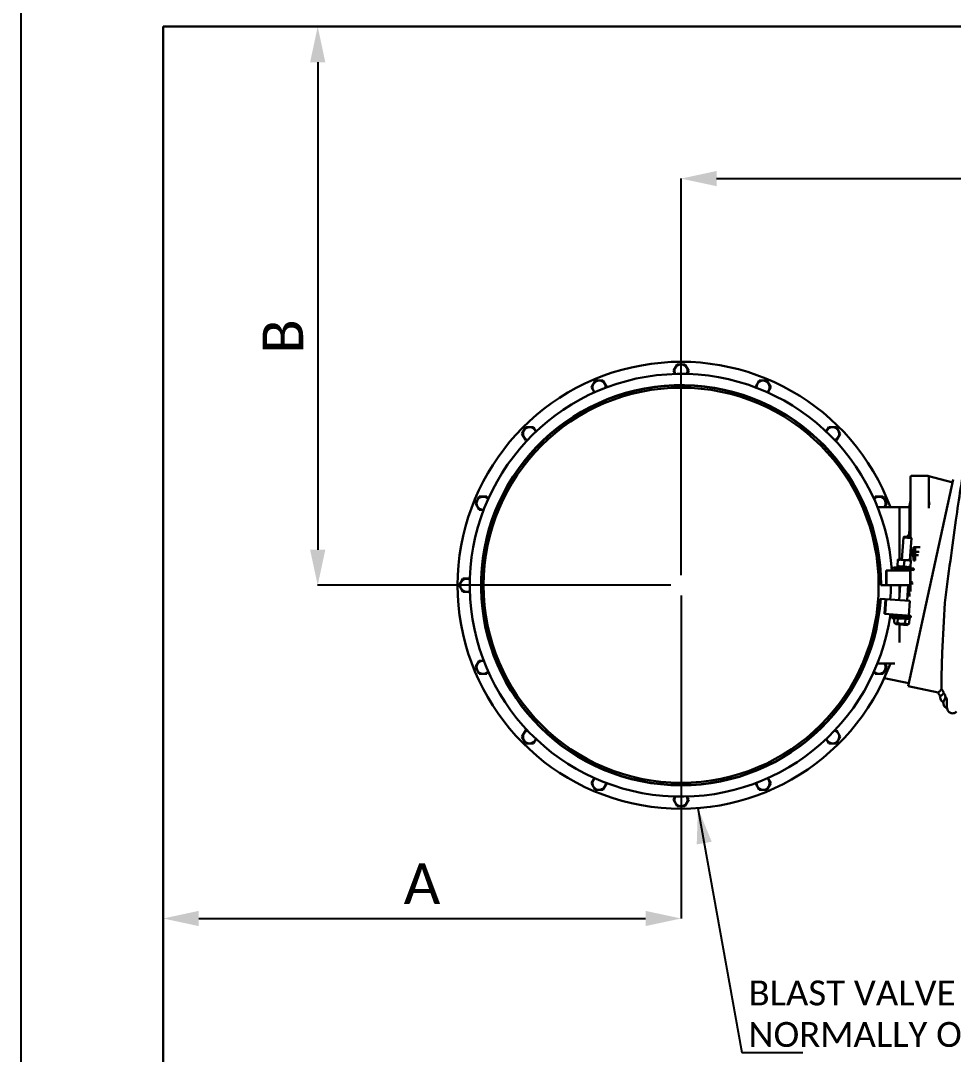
# Model space of a CAD drawing. Header units: millimetres. Extents: x 13935 to 21534, y -198 to 9202.
# Drawn here: x 13935 to 14854, y 7667 to 8684 of the extents above; entities that cross this region are included whole.
import ezdxf

# ---------------------------------------------------------------- set-up
doc = ezdxf.new("R2010")
doc.units = ezdxf.units.MM
doc.header["$LTSCALE"] = 326.7
doc.header["$PDMODE"] = 3
doc.header["$PDSIZE"] = 8
doc.layers.get('0').update_dxf_attribs({"linetype": 'CONTINUOUS'})
doc.layers.get('Defpoints').update_dxf_attribs({"linetype": 'CONTINUOUS'})
doc.styles.get("Standard").update_dxf_attribs({"font": 'calibri.ttf'})
doc.dimstyles.new('DIMSTYLE_1', dxfattribs={"dimtxt": 40, "dimasz": 35, "dimexe": 0.08, "dimexo": 1, "dimgap": 1, "dimtad": 1, "dimdsep": 46, "dimtxsty": 'Standard', "dimblk": '_FILLED', "dimblk1": '_FILLED', "dimblk2": '_FILLED', "dimcen": 0.09, "dimazin": 2, "dimtp": 0.01, "dimtm": 0.01, "dimtfac": 1, "dimtofl": 0, "dimtmove": 0, "dimatfit": 3, "dimldrblk": '_FILLED', "dimfxl": 1, "dimtolj": 1, "dimarcsym": 0})
doc.dimstyles.get("Standard").update_dxf_attribs({"dimtxt": 35, "dimasz": 35, "dimexe": 0.08, "dimexo": 1, "dimtad": 1, "dimdsep": 46, "dimtxsty": 'Standard', "dimblk": '_FILLED', "dimblk1": '_FILLED', "dimblk2": '_FILLED', "dimcen": 0.09, "dimazin": 2, "dimtol": 1, "dimtp": 0.01, "dimtm": 0.01, "dimtfac": 1, "dimtofl": 0, "dimtmove": 0, "dimatfit": 3, "dimldrblk": '_FILLED', "dimfxl": 1, "dimtolj": 1, "dimarcsym": 0})

# ---------------------------------------------------------------- blocks, each defined once
blk = doc.blocks.new('_FILLED')
at = {"color": 0, "linetype": 'ByBlock'}
blk.add_solid([(0, 0), (-1, 0.214), (-1, -0.214)], dxfattribs=at)
blk = doc.blocks.new('*D2232')
at = {"color": 0, "linetype": 'Continuous', "lineweight": -2}
for p, q in [((14075.7, 8677.3), (14075.7, 7800.2)), ((14585.7, 8118.3), (14585.7, 7800.2)), ((14110.7, 7800.3), (14550.7, 7800.3))]:
    blk.add_line(p, q, dxfattribs=at)
at = {"layer": 'Defpoints', "color": 0}
for p in [(14075.7, 8678.3), (14585.7, 8119.3), (14585.7, 7800.3)]:
    blk.add_point(p, dxfattribs=at)
at = {"color": 0, "linetype": 'ByBlock', "lineweight": -2, "xscale": 35, "yscale": 35, "zscale": 35, "rotation": 180}
blk.add_blockref('_FILLED', (14075.7, 7800.3), dxfattribs=at)
at = {"color": 0, "linetype": 'ByBlock', "lineweight": -2, "xscale": 35, "yscale": 35, "zscale": 35}
blk.add_blockref('_FILLED', (14585.7, 7800.3), dxfattribs=at)
at = {"color": 0, "lineweight": 30, "insert": (14330.6, 7854.6), "char_height": 40, "attachment_point": 2, "line_spacing_factor": 0.9}
blk.add_mtext('\\A1;A', dxfattribs=at)
blk = doc.blocks.new('*D2233')
at = {"color": 0, "linetype": 'Continuous', "lineweight": -2}
for p, q in [((14076.7, 8678.3), (14228, 8678.3)), ((14227.9, 8643.3), (14227.9, 8163.3)), ((14575.7, 8128.3), (14227.8, 8128.3))]:
    blk.add_line(p, q, dxfattribs=at)
at = {"layer": 'Defpoints', "color": 0}
for p in [(14075.7, 8678.3), (14227.9, 8128.3), (14576.7, 8128.3)]:
    blk.add_point(p, dxfattribs=at)
at = {"color": 0, "linetype": 'ByBlock', "lineweight": -2, "xscale": 35, "yscale": 35, "zscale": 35}
for p, rotation in [((14227.9, 8678.3), 90), ((14227.9, 8128.3), 270)]:
    blk.add_blockref('_FILLED', p, dxfattribs=dict(at, rotation=rotation))
at = {"color": 0, "lineweight": 30, "insert": (14173.6, 8373.3), "char_height": 40, "attachment_point": 2, "rotation": 90, "line_spacing_factor": 0.9}
blk.add_mtext('\\A1;B', dxfattribs=at)
blk = doc.blocks.new('*D2237')
at = {"color": 0, "linetype": 'Continuous', "lineweight": -2}
for p, q in [((14585.7, 8138.3), (14585.7, 8528.8)), ((14620.7, 8528.7), (16091, 8528.7)), ((16126, 8125.4), (16126, 8528.8))]:
    blk.add_line(p, q, dxfattribs=at)
at = {"layer": 'Defpoints', "color": 0}
for p in [(16126, 8528.7), (14585.7, 8137.3), (16126, 8124.4)]:
    blk.add_point(p, dxfattribs=at)
at = {"color": 0, "linetype": 'ByBlock', "lineweight": -2, "xscale": 35, "yscale": 35, "zscale": 35, "rotation": 180}
blk.add_blockref('_FILLED', (14585.7, 8528.7), dxfattribs=at)
at = {"color": 0, "linetype": 'ByBlock', "lineweight": -2, "xscale": 35, "yscale": 35, "zscale": 35}
blk.add_blockref('_FILLED', (16126, 8528.7), dxfattribs=at)
at = {"color": 0, "lineweight": 30, "insert": (15337.6, 8583), "char_height": 40, "attachment_point": 2, "line_spacing_factor": 0.9}
blk.add_mtext('\\A1;C', dxfattribs=at)

msp = doc.modelspace()

# ---------------------------------------------------------------- linework, layer by layer
at = {"linetype": 'ByBlock'}
msp.add_line((13935.41719, 9201.73418), (13935.41719, 4662.21607), dxfattribs=at)
at = {"color": 0, "linetype": 'Continuous', "lineweight": 30}
for p, q in [((14075.71672, 8678.34818), (14075.71672, 6274.27818)), ((17075.71672, 8678.34818), (14075.71672, 8678.34818)), ((14581.96386, 8345.84813), (14578.21117, 8339.34808)), ((14589.46941, 8345.84823), (14581.96386, 8345.84813)), ((14593.22227, 8339.34827), (14589.46941, 8345.84823)), ((14578.21117, 8339.34808), (14579.967, 8336.30698)), ((14591.464, 8336.30276), (14593.22227, 8339.34827)), ((14501.21765, 8329.78671), (14497.46496, 8323.28666)), ((14508.72321, 8329.78681), (14501.21765, 8329.78671)), ((14512.47607, 8323.28686), (14508.72321, 8329.78681)), ((14662.71006, 8329.78671), (14658.95737, 8323.28666)), ((14670.21562, 8329.78681), (14662.71006, 8329.78671)), ((14673.96848, 8323.28686), (14670.21562, 8329.78681)), ((14497.46496, 8323.28666), (14500.45498, 8318.10794)), ((14512.32717, 8323.02894), (14512.47607, 8323.28686)), ((14658.95737, 8323.28666), (14659.07905, 8323.07591)), ((14670.98506, 8318.11927), (14673.96848, 8323.28686)), ((14432.76433, 8284.04766), (14429.01164, 8277.54761)), ((14440.26988, 8284.04776), (14432.76433, 8284.04766)), ((14442.82875, 8279.6158), (14440.26988, 8284.04776)), ((14731.16339, 8284.04766), (14728.60007, 8279.60772)), ((14738.66894, 8284.04776), (14731.16339, 8284.04766)), ((14742.4218, 8277.54781), (14738.66894, 8284.04776)), ((14429.01164, 8277.54761), (14432.7645, 8271.04766)), ((14738.66911, 8271.04776), (14742.4218, 8277.54781)), ((14432.7645, 8271.04766), (14434.31054, 8271.04768)), ((14737.16844, 8271.04774), (14738.66911, 8271.04776)), ((14811.59813, 8181.17818), (14811.59813, 8234.7869)), ((14812.79813, 8236.01859), (14828.39813, 8236.01859)), ((14828.39813, 8236.01859), (14853.16236, 8229.55128)), ((14829.59813, 8204.20075), (14829.59813, 8234.7869)), ((14809.31012, 8029.16646), (14853.77655, 8232.35784)), ((14387.02528, 8215.59433), (14383.27258, 8209.09428)), ((14394.53083, 8215.59443), (14387.02528, 8215.59433)), ((14395.81585, 8213.36878), (14394.53083, 8215.59443)), ((14776.90244, 8215.59433), (14775.60328, 8213.34406)), ((14784.40799, 8215.59443), (14776.90244, 8215.59433)), ((14788.16085, 8209.09448), (14784.40799, 8215.59443)), ((14383.27258, 8209.09428), (14387.02545, 8202.59433)), ((14387.02545, 8202.59433), (14391.32532, 8202.59439)), ((14778.97554, 8205.34818), (14800.63672, 8205.34818)), ((14785.99792, 8205.34806), (14788.16085, 8209.09448)), ((14800.63672, 8153.66695), (14800.63672, 8205.34818)), ((14810.57409, 8205.34818), (14800.63672, 8205.34818)), ((14810.57409, 8206.69196), (14811.59813, 8211.34671)), ((14810.57409, 8181.17818), (14810.57409, 8206.69196)), ((14829.59813, 8211.69748), (14830.4206, 8207.95902)), ((14803.07734, 8153.501), (14804.56775, 8175.41951)), ((14804.56775, 8175.41951), (14805.63329, 8176.34937)), ((14812.54932, 8174.87679), (14804.56775, 8175.41951)), ((14805.63329, 8176.34937), (14811.61946, 8175.94232)), ((14809.03672, 8176.79497), (14809.03672, 8176.11794)), ((14810.18672, 8177.92818), (14810.03672, 8177.92818)), ((14810.23672, 8177.8684), (14810.18672, 8177.92818)), ((14810.23672, 8176.03635), (14810.23672, 8177.8684)), ((14810.28672, 8176.92818), (14810.43672, 8176.92818)), ((14810.43672, 8181.17818), (14810.43672, 8176.02275)), ((14810.43672, 8181.17818), (14811.63672, 8181.17818)), ((14812.54932, 8174.87679), (14811.05891, 8152.95827)), ((14811.61946, 8175.94232), (14812.54932, 8174.87679)), ((14811.63672, 8175.94232), (14811.63672, 8181.17818)), ((14811.63672, 8152.88682), (14811.63672, 8161.45579)), ((14814.54813, 8162.3245), (14814.39813, 8162.3245)), ((14814.59813, 8164.08404), (14814.59813, 8166.00324)), ((14814.63672, 8158.26861), (14814.63672, 8165.57448)), ((14815.58781, 8165.7037), (14821.17343, 8165.70367)), ((14815.79813, 8164.78228), (14815.79813, 8165.70367)), ((14816.13672, 8165.5745), (14815.79813, 8165.5745)), ((14816.13672, 8152.81708), (14816.13672, 8165.57448)), ((14816.13672, 8161.3245), (14820.21509, 8161.3245)), ((14798.65091, 8146.98817), (14799.11197, 8153.76875)), ((14799.11534, 8153.77041), (14812.07891, 8152.88891)), ((14805.17532, 8147.12641), (14805.55761, 8152.74857)), ((14812.08202, 8152.88682), (14811.62096, 8146.10623)), ((14813.39813, 8161.19129), (14813.39813, 8157.8245)), ((14814.54813, 8156.8245), (14814.39813, 8156.8245)), ((14814.59813, 8153.84257), (14814.59813, 8158.86453)), ((14814.59813, 8154.12209), (14815.79813, 8154.12209)), ((14815.79813, 8153.84257), (14814.59813, 8153.84257)), ((14814.63672, 8152.81708), (14814.63672, 8153.72848)), ((14816.13672, 8152.81708), (14814.63672, 8152.81708)), ((14815.79813, 8153.84257), (14815.79813, 8156.65133)), ((14816.13672, 8157.8245), (14819.44915, 8157.8245)), ((14787.55327, 8142.88818), (14787.55327, 8128.34818)), ((14811.37017, 8142.88818), (14787.55327, 8142.88818)), ((14788.04287, 8128.34818), (14788.04287, 8142.88818)), ((14794.97907, 8144.57984), (14795.0944, 8146.27592)), ((14814.93299, 8143.22302), (14794.97907, 8144.57984)), ((14815.04832, 8144.9191), (14795.0944, 8146.27592)), ((14798.65402, 8146.98607), (14811.61759, 8146.10458)), ((14800.63672, 8145.93672), (14800.63672, 8146.85125)), ((14800.63672, 8142.88818), (14800.63672, 8144.24064)), ((14802.3501, 8142.80606), (14802.43624, 8144.07277)), ((14802.55157, 8145.76885), (14802.61602, 8146.71666)), ((14810.41781, 8143.53004), (14810.37416, 8142.88818)), ((14810.59759, 8146.17394), (14810.53314, 8145.22612)), ((14811.37017, 8128.34818), (14811.37017, 8142.88818)), ((14811.63672, 8145.15108), (14811.63672, 8146.10623)), ((14811.63672, 8122.12524), (14811.63672, 8143.44716)), ((14815.04832, 8144.9191), (14814.93299, 8143.22302)), ((14370.96386, 8134.84813), (14367.21117, 8128.34808)), ((14377.78395, 8134.84822), (14370.96386, 8134.84813)), ((14811.63672, 8131.2509), (14813.1359, 8131.48873)), ((14813.13672, 8130.94989), (14811.63672, 8130.94989)), ((14812.13672, 8131.07034), (14811.63767, 8131.07417)), ((14813.63756, 8131.30842), (14812.13672, 8131.07034)), ((14813.13672, 8128.97956), (14813.13672, 8130.94987)), ((14367.21117, 8128.34808), (14370.96403, 8121.84813)), ((14370.96403, 8121.84813), (14377.76233, 8121.84822)), ((14782.33821, 8128.34818), (14811.37017, 8128.34818)), ((14800.37449, 8113.75192), (14801.36597, 8128.33297)), ((14800.63672, 8117.60841), (14800.63672, 8128.34818)), ((14809.38547, 8128.34818), (14808.35606, 8113.20919)), ((14810.18672, 8123.52989), (14810.03672, 8123.52989)), ((14810.18672, 8123.52989), (14810.23672, 8124.48643)), ((14810.23672, 8124.48643), (14810.23672, 8128.34818)), ((14810.28672, 8128.02989), (14810.43672, 8128.02989)), ((14810.28672, 8124.52989), (14810.43672, 8124.52989)), ((14810.43672, 8128.34818), (14810.43672, 8120.27989)), ((14781.88522, 8115.00915), (14810.85029, 8113.03958)), ((14786.10186, 8100.14885), (14787.08827, 8114.65535)), ((14787.57674, 8114.62214), (14786.59033, 8100.11563)), ((14810.8503, 8113.03958), (14809.86389, 8098.53308)), ((14810.43672, 8120.27989), (14811.23288, 8120.27989)), ((14810.57409, 8117.2695), (14810.57409, 8120.27989)), ((14786.10186, 8100.14885), (14811.88483, 8098.39566)), ((14791.9309, 8099.75249), (14791.81557, 8098.0564)), ((14791.81557, 8098.0564), (14811.7695, 8096.69958)), ((14793.18661, 8096.1089), (14793.30873, 8097.90476)), ((14793.18661, 8096.1089), (14806.31453, 8095.21623)), ((14795.64977, 8095.94141), (14795.37251, 8091.86385)), ((14795.39994, 8091.83063), (14795.37251, 8091.86385)), ((14795.42754, 8091.79764), (14795.39994, 8091.83063)), ((14795.45531, 8091.76488), (14795.42754, 8091.79764)), ((14795.48324, 8091.73232), (14795.45531, 8091.76488)), ((14797.05412, 8089.9323), (14795.48324, 8091.73232)), ((14799.17582, 8095.70165), (14798.89856, 8091.62409)), ((14806.31453, 8095.21623), (14806.37559, 8096.11416)), ((14806.37559, 8096.11416), (14807.02663, 8096.06989)), ((14806.72513, 8096.09039), (14806.38681, 8091.1149)), ((14806.96557, 8095.17196), (14807.02663, 8096.06989)), ((14806.96557, 8095.17196), (14809.9458, 8094.96931)), ((14810.24203, 8090.74839), (14808.4214, 8089.15935)), ((14809.9458, 8094.96931), (14810.00686, 8095.86724)), ((14810.00686, 8095.86724), (14810.68733, 8095.82097)), ((14810.26956, 8096.75146), (14810.2085, 8095.85353)), ((14810.22149, 8090.73015), (14810.25357, 8090.75863)), ((14810.25357, 8090.75863), (14810.28552, 8090.78733)), ((14810.28552, 8090.78733), (14810.31733, 8090.81628)), ((14810.31733, 8090.81628), (14810.34901, 8090.84548)), ((14810.68733, 8095.82097), (14810.34901, 8090.84548)), ((14811.7695, 8096.69958), (14811.88483, 8098.39566)), ((14797.05412, 8089.9323), (14808.4214, 8089.15935)), ((14800.63672, 8071.86023), (14800.63672, 8089.68869)), ((14387.02528, 8054.10192), (14383.27258, 8047.60187)), ((14391.38011, 8054.10198), (14387.02528, 8054.10192)), ((14796.14786, 8051.34818), (14779.00887, 8051.34818)), ((14788.16085, 8047.60207), (14785.99797, 8051.34818)), ((14383.27258, 8047.60187), (14387.02545, 8041.10192)), ((14387.02545, 8041.10192), (14394.531, 8041.10202)), ((14394.531, 8041.10202), (14395.83495, 8043.36061)), ((14775.63773, 8043.29269), (14776.90261, 8041.10192)), ((14776.90261, 8041.10192), (14784.40816, 8041.10202)), ((14784.40816, 8041.10202), (14788.16085, 8047.60207)), ((14785.75495, 8036.76908), (14809.92431, 8031.97303)), ((14809.31012, 8029.16646), (14838.74871, 8022.72412)), ((14840.65199, 8019.91603), (14840.63597, 8019.00919)), ((14843.78685, 8013.22032), (14844.04141, 8011.56307)), ((14847.56013, 8007.4993), (14848.11924, 8005.80816)), ((14432.76433, 7985.6486), (14429.01164, 7979.14855)), ((14429.01164, 7979.14855), (14432.7645, 7972.6486)), ((14434.28975, 7985.64862), (14432.76433, 7985.6486)), ((14738.66894, 7985.64869), (14737.098, 7985.64867)), ((14742.4218, 7979.14874), (14738.66894, 7985.64869)), ((14738.66911, 7972.64869), (14742.4218, 7979.14874)), ((14432.7645, 7972.6486), (14440.27005, 7972.64869)), ((14440.27005, 7972.64869), (14442.84777, 7977.11357)), ((14728.58827, 7977.10899), (14731.16356, 7972.6486)), ((14731.16356, 7972.6486), (14738.66911, 7972.64869)), ((14500.43397, 7938.55213), (14497.46496, 7933.4095)), ((14673.96848, 7933.40969), (14670.97977, 7938.58612)), ((14497.46496, 7933.4095), (14501.21782, 7926.90955)), ((14508.72338, 7926.90964), (14512.47607, 7933.40969)), ((14512.47607, 7933.40969), (14512.3403, 7933.64485)), ((14659.12032, 7933.69175), (14658.95737, 7933.4095)), ((14658.95737, 7933.4095), (14662.71023, 7926.90955)), ((14670.21579, 7926.90964), (14673.96848, 7933.40969)), ((14501.21782, 7926.90955), (14508.72338, 7926.90964)), ((14579.96299, 7920.38242), (14578.21117, 7917.34808)), ((14578.21117, 7917.34808), (14581.96403, 7910.84813)), ((14589.46958, 7910.84823), (14593.22227, 7917.34827)), ((14593.22227, 7917.34827), (14591.47789, 7920.36954)), ((14662.71023, 7926.90955), (14670.21579, 7926.90964)), ((14581.96403, 7910.84813), (14589.46958, 7910.84823))]:
    msp.add_line(p, q, dxfattribs=at)
msp.add_lwpolyline([(14812.88385, 8163.29401), (14812.87134, 8163.29574), (14812.85885, 8163.29756), (14812.84638, 8163.29949), (14812.83392, 8163.30151), (14812.82148, 8163.30363), (14812.80906, 8163.30585), (14812.79667, 8163.30816), (14812.78429, 8163.31057), (14812.77193, 8163.31308)], dxfattribs=at)
msp.add_circle((14585.71672, 8128.34818), 194.5, dxfattribs=at)
for centre, radius, start, end in [((14585.71672, 8128.34818), 220.0046, 20.4908642, 339.50910546), ((14585.71672, 8339.34818), 6.5, 332.04211238, 207.90446999), ((14585.71672, 8128.34818), 208.1, 4.00781515, 352.10532605), ((14585.71672, 8128.34818), 196.98869, 0, 356.11), ((14585.71672, 8128.34818), 196.62149, 0, 356.11), ((14504.97052, 8323.28676), 6.5, 354.58505438, 230.42367991), ((14666.46292, 8323.28676), 6.5, 309.74119407, 185.11255481), ((14436.51719, 8277.54771), 6.5, 17.48321854, 252.70846235), ((14734.91625, 8277.54771), 6.5, 287.65675215, 162.51195701), ((14390.77814, 8209.09438), 6.5, 39.84705898, 274.98398048), ((14780.6553, 8209.09438), 6.5, 324.72558736, 140.39196976), ((14810.03672, 8176.92818), 1, 90, 180), ((14814.39813, 8161.3245), 1, 90, 180), ((14812.68032, 8161.34187), 1.95115, 57.44459831, 60.6135841), ((14814.39813, 8157.8245), 1, 180, 270), ((14374.71672, 8128.34818), 6.5, 62.06080295, 297.85534743), ((14585.71672, 8128.34818), 206.5, 356.11, 0), ((14810.03672, 8124.52989), 1, 200.65808278, 270), ((14390.77814, 8047.60197), 6.5, 84.52986977, 320.47907796), ((14780.6553, 8047.60197), 6.5, 220.11049224, 35.2729302), ((14845.67158, 8025.24893), 7.4251, 199.78595226, 200.75162114), ((14808.70696, 8054.85188), 44.16083, 318.79781937, 319.45688527), ((14856.26499, 8037.42145), 17.97528, 218.84753497, 221.45959833), ((14858.83149, 8036.55273), 20.63105, 224.5403596, 227.85588321), ((14846.18201, 8018.11287), 5.42069, 242.91953302, 243.71645965), ((14846.18976, 8018.12853), 5.43816, 243.71637739, 244.34366731), ((14860.49238, 8035.83585), 22.73116, 230.15100931, 233.04882923), ((14849.06074, 8012.25421), 5.05557, 252.46368985, 253.47513292), ((14436.51719, 7979.14865), 6.5, 107.30389124, 342.81715785), ((14734.91625, 7979.14865), 6.5, 197.21169194, 72.92269), ((14504.97052, 7933.4096), 6.5, 130.05673907, 4.93229344), ((14666.46292, 7933.4096), 6.5, 174.54691305, 50.43334834), ((14585.71672, 7917.34818), 6.5, 152.16648876, 27.72228235)]:
    msp.add_arc(centre, radius, start, end, dxfattribs=at)
for points, knots in [([(14811.59813, 8234.7869), (14811.59813, 8235.09697), (14811.83734, 8235.74882), (14812.48684, 8236.01859), (14812.79813, 8236.01859)], [0, 0, 0, 0, 0.4990134928, 1, 1, 1, 1]), ([(14829.59813, 8234.7869), (14829.59813, 8235.09697), (14829.35889, 8235.74879), (14828.70943, 8236.01859), (14828.39813, 8236.01859)], [0, 0, 0, 0, 0.4990169515, 1, 1, 1, 1]), ([(14863.9555, 8240.97029), (14863.46923, 8238.74825), (14862.43872, 8232.97253), (14859.80859, 8216.84115), (14855.85604, 8189.68603), (14850.70652, 8152.1449), (14847.19634, 8124.95781), (14845.45646, 8111.02139)], [0, 0, 0, 0, 0.0519821581, 0.1340233265, 0.3735486813, 0.6790381328, 1, 1, 1, 1]), ([(14813.63774, 8163.04196), (14813.61113, 8163.05696), (14813.55703, 8163.08582), (14813.50169, 8163.11224), (14813.47367, 8163.12487)], [0, 0, 0, 0, 0.498416698, 1, 1, 1, 1]), ([(14815.44964, 8165.78378), (14815.46071, 8165.78731), (14815.48307, 8165.79512), (14815.505, 8165.80407), (14815.51604, 8165.80891)], [0, 0, 0, 0, 0.4907281811, 1, 1, 1, 1]), ([(14813.30826, 8129.77789), (14813.26296, 8129.79525), (14813.19234, 8129.82446), (14813.13672, 8129.89374), (14813.13672, 8129.92276)], [0, 0, 0, 0, 0.6256645482, 1, 1, 1, 1]), ([(14845.45646, 8111.02139), (14844.44372, 8094.67385), (14843.19316, 8072.01102), (14842.26146, 8044.86283), (14842.09596, 8034.07488), (14842.16567, 8029.60455)], [0, 0, 0, 0, 0.6029435756, 0.8354171057, 1, 1, 1, 1]), ([(14795.49725, 8091.71611), (14795.63426, 8091.5591), (14796.12167, 8091.03474), (14796.89302, 8090.67359), (14797.40474, 8090.75692)], [0, 0, 0, 0, 0.2866943139, 1, 1, 1, 1]), ([(14798.89856, 8091.62409), (14800.0148, 8090.96741), (14802.54553, 8089.94062), (14805.19196, 8090.61538), (14806.38681, 8091.1149)], [0, 0, 0, 0, 0.5000029558, 1, 1, 1, 1]), ([(14806.38681, 8091.1149), (14806.43981, 8091.0575), (14806.54661, 8090.94536), (14806.65748, 8090.83721), (14806.71355, 8090.78487)], [0, 0, 0, 0, 0.5046074452, 1, 1, 1, 1]), ([(14809.98161, 8090.56132), (14810.04417, 8090.6056), (14810.16851, 8090.698), (14810.28903, 8090.79529), (14810.34901, 8090.84548)], [0, 0, 0, 0, 0.4949401957, 1, 1, 1, 1]), ([(14842.16567, 8029.60455), (14842.17064, 8029.286), (14842.19196, 8028.133), (14842.22672, 8026.98016), (14842.26553, 8026.14645)], [0, 0, 0, 0, 0.2762632003, 1, 1, 1, 1]), ([(14838.72818, 8022.61809), (14838.83303, 8022.34138), (14839.34842, 8021.18405), (14840.2237, 8020.17848), (14841.02258, 8019.62673)], [0, 0, 0, 0, 0.2335852322, 1, 1, 1, 1]), ([(14839.5626, 8023.28066), (14839.40016, 8023.12565), (14839.17209, 8022.91902), (14838.85477, 8022.70075), (14838.74899, 8022.72392)], [0, 0, 0, 0, 0.6746175352, 1, 1, 1, 1]), ([(14840.86592, 8024.5996), (14840.73666, 8024.46658), (14840.30579, 8024.02348), (14839.87557, 8023.57932), (14839.5626, 8023.28066)], [0, 0, 0, 0, 0.3000895458, 1, 1, 1, 1]), ([(14840.63597, 8019.00919), (14840.62097, 8018.16021), (14840.84404, 8015.88169), (14842.46676, 8013.92432), (14843.71429, 8013.28646)], [0, 0, 0, 0, 0.3773397386, 1, 1, 1, 1]), ([(14841.0223, 8019.62795), (14841.35344, 8019.40326), (14842.88794, 8020.31877), (14843.5567, 8021.30543), (14844.12657, 8022.08188)], [0, 0, 0, 0, 0.2935339102, 1, 1, 1, 1]), ([(14844.12657, 8022.08188), (14844.08203, 8022.4438), (14843.87343, 8023.65968), (14843.37224, 8024.86479), (14842.79391, 8025.52016)], [0, 0, 0, 0, 0.294380994, 1, 1, 1, 1]), ([(14845.92702, 8018.38432), (14845.8661, 8018.9903), (14845.71617, 8019.98829), (14845.29234, 8020.97965), (14844.9881, 8021.25565)], [0, 0, 0, 0, 0.5972060205, 1, 1, 1, 1]), ([(14843.83476, 8013.22664), (14843.94316, 8013.17699), (14844.2714, 8013.7456), (14844.63645, 8014.48805), (14845.30633, 8016.23582), (14845.70508, 8017.55987), (14845.92702, 8018.38432)], [0, 0, 0, 0, 0.0636619485, 0.2408009695, 0.5440914247, 1, 1, 1, 1]), ([(14844.04141, 8011.56307), (14844.15773, 8010.8058), (14844.83834, 8008.99269), (14846.48148, 8007.76727), (14847.53744, 8007.43359)], [0, 0, 0, 0, 0.4089252061, 1, 1, 1, 1]), ([(14846.82791, 8017.67029), (14846.88252, 8017.66578), (14847.04051, 8017.42151), (14847.17764, 8016.90998), (14847.3596, 8015.96613), (14847.42345, 8014.87843), (14847.46332, 8013.79747), (14847.47848, 8012.63149), (14847.47783, 8011.39929), (14847.45796, 8009.89043), (14847.47993, 8008.63443), (14847.47338, 8007.7617), (14847.56014, 8007.49928)], [0, 0, 0, 0, 0.0159878307, 0.0717791899, 0.1648683273, 0.2898452225, 0.3913530588, 0.4800157261, 0.6300817716, 0.7510188314, 0.9193645413, 1, 1, 1, 1]), ([(14856.76465, 8003.97116), (14856.19831, 8003.3369), (14854.56443, 8002.22329), (14851.50142, 8002.13572), (14849.13061, 8003.70357), (14848.32606, 8005.18258), (14848.11924, 8005.80816)], [0, 0, 0, 0, 0.2410329639, 0.5346652476, 0.8132296415, 1, 1, 1, 1])]:
    msp.add_open_spline(points, degree=3, knots=knots, dxfattribs=at)
for points in [[(14812.16885, 8163.5825), (14812.02525, 8163.68868), (14811.89903, 8163.82377), (14811.80441, 8163.97524)], [(14812.77193, 8163.31308), (14812.55644, 8163.35822), (14812.34589, 8163.4516), (14812.16885, 8163.5825)], [(14813.47367, 8163.12487), (14813.2872, 8163.20892), (14813.08656, 8163.26681), (14812.88385, 8163.29401)], [(14813.73026, 8162.98643), (14814.04906, 8162.90361), (14814.33122, 8162.62731), (14814.46595, 8162.32674)], [(14814.59813, 8166.00324), (14814.87174, 8165.8981), (14815.17037, 8165.69477), (14815.44964, 8165.78378)], [(14802.35451, 8153.54857), (14801.25654, 8153.62323), (14800.13782, 8153.46591), (14799.07259, 8153.18954)], [(14805.55761, 8152.74857), (14804.5396, 8153.1666), (14803.45247, 8153.47391), (14802.35451, 8153.54857)], [(14808.83953, 8153.1076), (14807.74157, 8153.18226), (14806.62284, 8153.02495), (14805.55761, 8152.74857)], [(14812.04264, 8152.3076), (14811.02463, 8152.72563), (14809.9375, 8153.03295), (14808.83953, 8153.1076)], [(14798.69029, 8147.56738), (14799.70831, 8147.14935), (14800.79544, 8146.84204), (14801.8934, 8146.76738)], [(14801.8934, 8146.76738), (14802.99136, 8146.69272), (14804.11009, 8146.85004), (14805.17532, 8147.12641)], [(14805.17532, 8147.12641), (14806.19333, 8146.70838), (14807.28046, 8146.40107), (14808.37843, 8146.32641)], [(14808.37843, 8146.32641), (14809.47639, 8146.25175), (14810.59511, 8146.40907), (14811.66034, 8146.68545)], [(14813.1359, 8131.48873), (14813.32687, 8131.51902), (14813.52078, 8131.5276), (14813.71384, 8131.53852)], [(14797.40474, 8090.75692), (14797.97301, 8090.84946), (14798.47641, 8091.23257), (14798.89856, 8091.62409)], [(14806.71355, 8090.78487), (14807.21758, 8090.31426), (14807.93538, 8089.9093), (14808.6209, 8089.98388)], [(14808.6209, 8089.98388), (14809.11074, 8090.03717), (14809.57944, 8090.27666), (14809.98161, 8090.56132)], [(14841.93312, 8025.76234), (14841.58652, 8025.36657), (14841.23255, 8024.97689), (14840.86592, 8024.5996)]]:
    msp.add_open_spline(points, degree=3, dxfattribs=at)

# ---------------------------------------------------------------- texts
at = {"color": 0, "linetype": 'Continuous', "insert": (14652.11744, 7739.22443), "char_height": 24.5, "width": 560.9565752, "attachment_point": 1}
msp.add_mtext('BLAST VALVE \\PNORMALLY OPEN (BVNO) ', dxfattribs=at)

# ---------------------------------------------------------------- dimensions: what is measured, and where the dimension line sits
at = {"color": 0, "linetype": 'Continuous', "lineweight": 30}
for base, p1, p2, text, picture, middle in [((14585.71672, 7800.25909), (14075.71672, 8678.34818), (14585.71672, 8119.34818), 'A', '*D2232', (14330.63891, 7800.25909)), ((16126.02578, 8528.68634), (14585.71672, 8137.34818), (16126.02578, 8124.39192), 'C', '*D2237', (15337.5619, 8528.68634))]:
    dim = msp.add_linear_dim(base=base, p1=p1, p2=p2, text=text, dimstyle='DIMSTYLE_1', dxfattribs=at)
    dim.commit()
    dim.dimension.update_dxf_attribs({"geometry": picture, "text_midpoint": middle, "dimtype": 160})
dim = msp.add_linear_dim(base=(14227.91538, 8128.34818), p1=(14075.71672, 8678.34818), p2=(14576.71672, 8128.34818), angle=270, text='B', dimstyle='DIMSTYLE_1', dxfattribs=at)
dim.commit()
dim.dimension.update_dxf_attribs({"geometry": '*D2233', "text_midpoint": (14227.91538, 8373.33173), "dimtype": 160})

# ---------------------------------------------------------------- leaders
at = {"color": 0, "linetype": 'Continuous'}
msp.add_leader([(14602.29983, 7908.96945), (14645.47645, 7668.23981), (14705.47645, 7668.23981)], dimstyle='Standard', override={"dimtad": 0}, dxfattribs=at)

doc.saveas('drawing.dxf')
